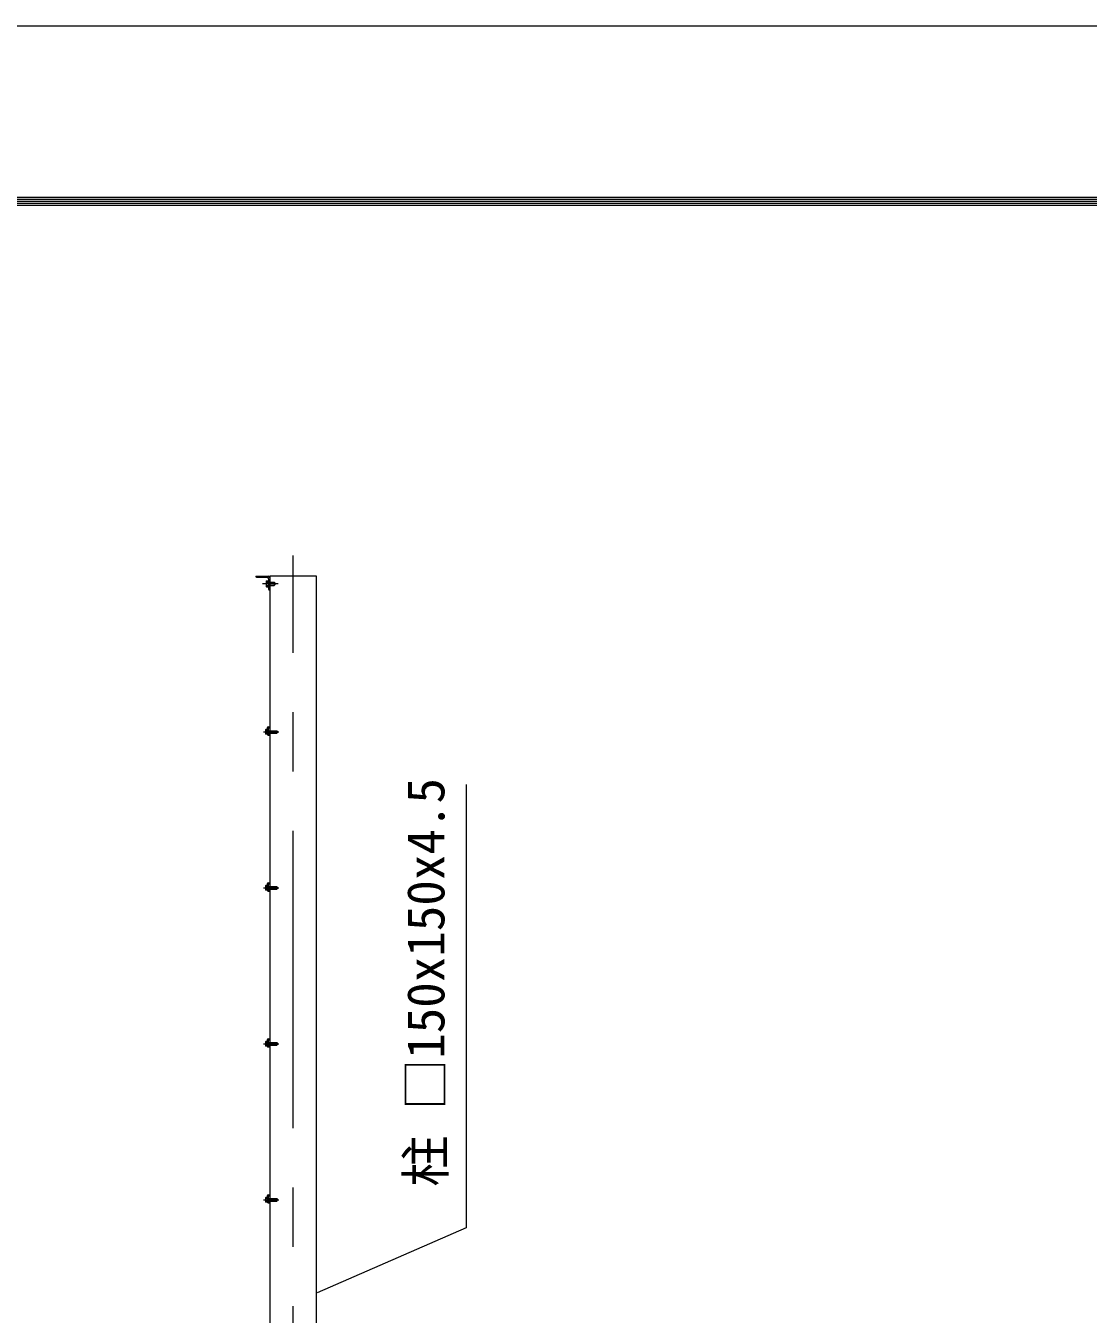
# Model space of a CAD drawing. Units: millimetres at full size; details may follow other scales. Extents: x -10500 to 10500, y -7425 to 7425.
# Drawn here: x -1303 to 2103, y 3294 to 7425 of the extents above; entities that cross this region are included whole.
import ezdxf
from ezdxf.enums import TextEntityAlignment as Align

# ---------------------------------------------------------------- set-up
doc = ezdxf.new("R2010")
doc.units = ezdxf.units.MM
doc.header["$LTSCALE"] = 30
doc.linetypes.add('USER1', pattern=[50.8, 31.75, -6.35, 6.35, -6.35])
for name, color, linetype, lineweight in [('0-0_D-STR-TXT', 7, 'Continuous', 13), ('0-2_D-BMK', 2, 'USER1', 13), ('0-3_D-STR3', 3, 'Continuous', 13), ('0-7_D-STR1', 1, 'Continuous', 18), ('0-C_D-TTL', 7, 'Continuous', 18)]:
    doc.layers.add(name, color=color, linetype=linetype, lineweight=lineweight)
doc.styles.add('ＭＳ ゴシック', font='')
doc.styles.get('ＭＳ ゴシック').set_extended_font_data('MS Gothic')

msp = doc.modelspace()

# ---------------------------------------------------------------- linework, layer by layer
at = {"layer": '0-0_D-STR-TXT'}
msp.add_lwpolyline([(109.39, 4992.68), (109.39, 3570.32), (-369.12, 3362.1)], dxfattribs=at)
at = {"layer": '0-2_D-BMK'}
for p, q in [((-445.96, -2205.3), (-445.96, 5726.7)), ((-494.06, 5635.7), (-544.06, 5635.7)), ((-541.28, 5160.7), (-491.28, 5160.7)), ((-541.28, 4660.7), (-491.28, 4660.7)), ((-541.28, 4160.7), (-491.28, 4160.7)), ((-541.28, 3660.7), (-491.28, 3660.7))]:
    msp.add_line(p, q, dxfattribs=at)
at = {"layer": '0-3_D-STR3'}
for p, q in [((-531.96, 5643.95), (-531.05, 5645.52)), ((-531.96, 5643.95), (-531.96, 5627.45)), ((-531.96, 5627.45), (-531.05, 5625.89)), ((-531.05, 5645.52), (-524.96, 5645.52)), ((-531.05, 5640.61), (-524.96, 5640.61)), ((-531.05, 5630.8), (-524.96, 5630.8)), ((-531.05, 5625.89), (-524.96, 5625.89)), ((-524.96, 5645.52), (-524.96, 5625.89)), ((-520.96, 5640.7), (-506.46, 5640.7)), ((-520.96, 5639.8), (-505.56, 5639.8)), ((-520.96, 5631.6), (-505.56, 5631.6)), ((-520.96, 5630.7), (-506.46, 5630.7)), ((-506.46, 5640.7), (-504.96, 5639.2)), ((-504.96, 5639.2), (-504.96, 5632.2)), ((-534.26, 5167), (-533.56, 5168.21)), ((-534.26, 5167), (-534.26, 5154.4)), ((-528.96, 5168.21), (-533.56, 5168.21)), ((-528.96, 5164.46), (-533.56, 5164.46)), ((-528.96, 5173.7), (-528.96, 5153.7)), ((-528.96, 5168.21), (-528.96, 5153.2)), ((-525.96, 5176.7), (-520.96, 5176.7)), ((-525.96, 5173.2), (-525.96, 5154.2)), ((-525.96, 5164.7), (-498.16, 5164.7)), ((-525.46, 5173.7), (-520.96, 5173.7)), ((-520.96, 5176.7), (-520.96, 5173.7)), ((-498.16, 5164.7), (-496.96, 5163.5)), ((-498.16, 5164.7), (-498.16, 5156.7)), ((-534.26, 5154.4), (-533.56, 5153.2)), ((-528.96, 5156.95), (-533.56, 5156.95)), ((-528.96, 5153.2), (-533.56, 5153.2)), ((-525.96, 5163.95), (-497.41, 5163.95)), ((-525.96, 5157.45), (-497.41, 5157.45)), ((-525.96, 5156.7), (-498.16, 5156.7)), ((-525.96, 5150.7), (-520.96, 5150.7)), ((-525.46, 5153.7), (-520.96, 5153.7)), ((-520.96, 5153.7), (-520.96, 5150.7)), ((-498.16, 5156.7), (-496.96, 5157.9)), ((-496.96, 5163.5), (-496.96, 5157.9)), ((-528.96, 4673.7), (-528.96, 4653.7)), ((-525.96, 4676.7), (-520.96, 4676.7)), ((-525.96, 4673.2), (-525.96, 4654.2)), ((-525.46, 4673.7), (-520.96, 4673.7)), ((-520.96, 4676.7), (-520.96, 4673.7)), ((-534.26, 4667), (-533.56, 4668.21)), ((-534.26, 4667), (-534.26, 4654.4)), ((-534.26, 4654.4), (-533.56, 4653.2)), ((-528.96, 4668.21), (-533.56, 4668.21)), ((-528.96, 4664.46), (-533.56, 4664.46)), ((-528.96, 4656.95), (-533.56, 4656.95)), ((-528.96, 4653.2), (-533.56, 4653.2)), ((-528.96, 4668.21), (-528.96, 4653.2)), ((-525.96, 4664.7), (-498.16, 4664.7)), ((-525.96, 4663.95), (-497.41, 4663.95)), ((-525.96, 4657.45), (-497.41, 4657.45)), ((-525.96, 4656.7), (-498.16, 4656.7)), ((-525.96, 4650.7), (-520.96, 4650.7)), ((-525.46, 4653.7), (-520.96, 4653.7)), ((-520.96, 4653.7), (-520.96, 4650.7)), ((-498.16, 4664.7), (-496.96, 4663.5)), ((-498.16, 4664.7), (-498.16, 4656.7)), ((-498.16, 4656.7), (-496.96, 4657.9)), ((-496.96, 4663.5), (-496.96, 4657.9)), ((-528.96, 4173.7), (-528.96, 4153.7)), ((-525.96, 4176.7), (-520.96, 4176.7)), ((-525.96, 4173.2), (-525.96, 4154.2)), ((-525.46, 4173.7), (-520.96, 4173.7)), ((-520.96, 4176.7), (-520.96, 4173.7)), ((-534.26, 4167), (-533.56, 4168.21)), ((-534.26, 4167), (-534.26, 4154.4)), ((-534.26, 4154.4), (-533.56, 4153.2)), ((-528.96, 4168.21), (-533.56, 4168.21)), ((-528.96, 4164.46), (-533.56, 4164.46)), ((-528.96, 4156.95), (-533.56, 4156.95)), ((-528.96, 4153.2), (-533.56, 4153.2)), ((-528.96, 4168.21), (-528.96, 4153.2)), ((-525.96, 4164.7), (-498.16, 4164.7)), ((-525.96, 4163.95), (-497.41, 4163.95)), ((-525.96, 4157.45), (-497.41, 4157.45)), ((-525.96, 4156.7), (-498.16, 4156.7)), ((-525.96, 4150.7), (-520.96, 4150.7)), ((-525.46, 4153.7), (-520.96, 4153.7)), ((-520.96, 4153.7), (-520.96, 4150.7)), ((-498.16, 4164.7), (-496.96, 4163.5)), ((-498.16, 4164.7), (-498.16, 4156.7)), ((-498.16, 4156.7), (-496.96, 4157.9)), ((-496.96, 4163.5), (-496.96, 4157.9)), ((-534.26, 3667), (-533.56, 3668.21)), ((-534.26, 3667), (-534.26, 3654.4)), ((-534.26, 3654.4), (-533.56, 3653.2)), ((-528.96, 3668.21), (-533.56, 3668.21)), ((-528.96, 3664.46), (-533.56, 3664.46)), ((-528.96, 3656.95), (-533.56, 3656.95)), ((-528.96, 3653.2), (-533.56, 3653.2)), ((-528.96, 3673.7), (-528.96, 3653.7)), ((-528.96, 3668.21), (-528.96, 3653.2)), ((-525.96, 3676.7), (-520.96, 3676.7)), ((-525.96, 3673.2), (-525.96, 3654.2)), ((-525.96, 3664.7), (-498.16, 3664.7)), ((-525.96, 3663.95), (-497.41, 3663.95)), ((-525.96, 3657.45), (-497.41, 3657.45)), ((-525.96, 3656.7), (-498.16, 3656.7)), ((-525.96, 3650.7), (-520.96, 3650.7)), ((-525.46, 3673.7), (-520.96, 3673.7)), ((-525.46, 3653.7), (-520.96, 3653.7)), ((-520.96, 3676.7), (-520.96, 3673.7)), ((-520.96, 3653.7), (-520.96, 3650.7)), ((-498.16, 3664.7), (-496.96, 3663.5)), ((-498.16, 3664.7), (-498.16, 3656.7)), ((-498.16, 3656.7), (-496.96, 3657.9)), ((-496.96, 3663.5), (-496.96, 3657.9))]:
    msp.add_line(p, q, dxfattribs=at)
msp.add_lwpolyline([(-506.46, 5640.7), (-506.46, 5630.7), (-504.96, 5632.2)], dxfattribs=at)
for centre, radius, start, end in [((-527.47, 5643.07), 4.34, 145.61575, 214.38425), ((-527.47, 5628.34), 4.34, 145.61575, 214.38425), ((-515.57, 5635.7), 16.24, 162.41205, 197.58795), ((-530.82, 5166.33), 3.32, 145.61585, 214.38415), ((-521.72, 5160.7), 12.42, 162.4121, 197.5879), ((-525.96, 5173.7), 3, 90, 180), ((-525.46, 5173.2), 0.5, 90, 180), ((-530.82, 5155.08), 3.32, 145.61585, 214.38415), ((-525.96, 5153.7), 3, 180, 270), ((-525.46, 5154.2), 0.5, 180, 270), ((-525.96, 4673.7), 3, 90, 180), ((-525.46, 4673.2), 0.5, 90, 180), ((-530.82, 4666.33), 3.32, 145.61585, 214.38415), ((-521.72, 4660.7), 12.42, 162.4121, 197.5879), ((-530.82, 4655.08), 3.32, 145.61585, 214.38415), ((-525.96, 4653.7), 3, 180, 270), ((-525.46, 4654.2), 0.5, 180, 270), ((-525.96, 4173.7), 3, 90, 180), ((-525.46, 4173.2), 0.5, 90, 180), ((-530.82, 4166.33), 3.32, 145.61585, 214.38415), ((-521.72, 4160.7), 12.42, 162.4121, 197.5879), ((-530.82, 4155.08), 3.32, 145.61585, 214.38415), ((-525.96, 4153.7), 3, 180, 270), ((-525.46, 4154.2), 0.5, 180, 270), ((-530.82, 3666.33), 3.32, 145.61585, 214.38415), ((-521.72, 3660.7), 12.42, 162.4121, 197.5879), ((-530.82, 3655.08), 3.32, 145.61585, 214.38415), ((-525.96, 3673.7), 3, 90, 180), ((-525.96, 3653.7), 3, 180, 270), ((-525.46, 3673.2), 0.5, 90, 180), ((-525.46, 3654.2), 0.5, 180, 270)]:
    msp.add_arc(centre, radius, start, end, dxfattribs=at)
at = {"layer": '0-7_D-STR1'}
for p, q in [((-565.96, 5660.7), (-565.96, 5659.7)), ((-565.96, 5660.7), (-525.96, 5660.7)), ((-562.96, 5656.7), (-529.46, 5656.7)), ((-524.96, 5652.2), (-524.96, 5618.7)), ((-520.96, 5655.7), (-520.96, 5615.7)), ((-521.96, 5615.7), (-520.96, 5615.7))]:
    msp.add_line(p, q, dxfattribs=at)
msp.add_lwpolyline([(-370.96, 5660.7), (-520.96, 5660.7), (-520.96, -2139.3), (-370.96, -2139.3)], close=True, dxfattribs=at)
for centre, radius, start, end in [((-525.96, 5655.7), 5, 0, 90), ((-562.96, 5659.7), 3, 180, 270), ((-529.46, 5652.2), 4.5, 0, 90), ((-521.96, 5618.7), 3, 180, 270)]:
    msp.add_arc(centre, radius, start, end, dxfattribs=at)
at = {"layer": '0-C_D-TTL', "color": 2}
msp.add_lwpolyline([(-10500, 7425), (10500, 7425), (10500, -7425), (-10500, -7425)], close=True, dxfattribs=at)
at = {"layer": '0-C_D-TTL'}
for points in [[(-9825, 6875), (9825, 6875), (9825, -6875), (-9825, -6875)], [(-9818.75, 6868.75), (9818.75, 6868.75), (9818.75, -6868.75), (-9818.75, -6868.75)], [(-9812.5, 6862.5), (9812.5, 6862.5), (9812.5, -6862.5), (-9812.5, -6862.5)], [(-9806.25, 6856.25), (9806.25, 6856.25), (9806.25, -6856.25), (-9806.25, -6856.25)], [(-9800, 6850), (9800, 6850), (9800, -6850), (-9800, -6850)]]:
    msp.add_lwpolyline(points, close=True, dxfattribs=at)

# ---------------------------------------------------------------- texts
at = {"layer": '0-0_D-STR-TXT', "style": 'ＭＳ ゴシック'}
msp.add_text('柱 □150x150x4.5', height=120.3, rotation=90, dxfattribs=at).set_placement((75.39, 3702.7), align=Align.BOTTOM_LEFT)

doc.saveas('drawing.dxf')
